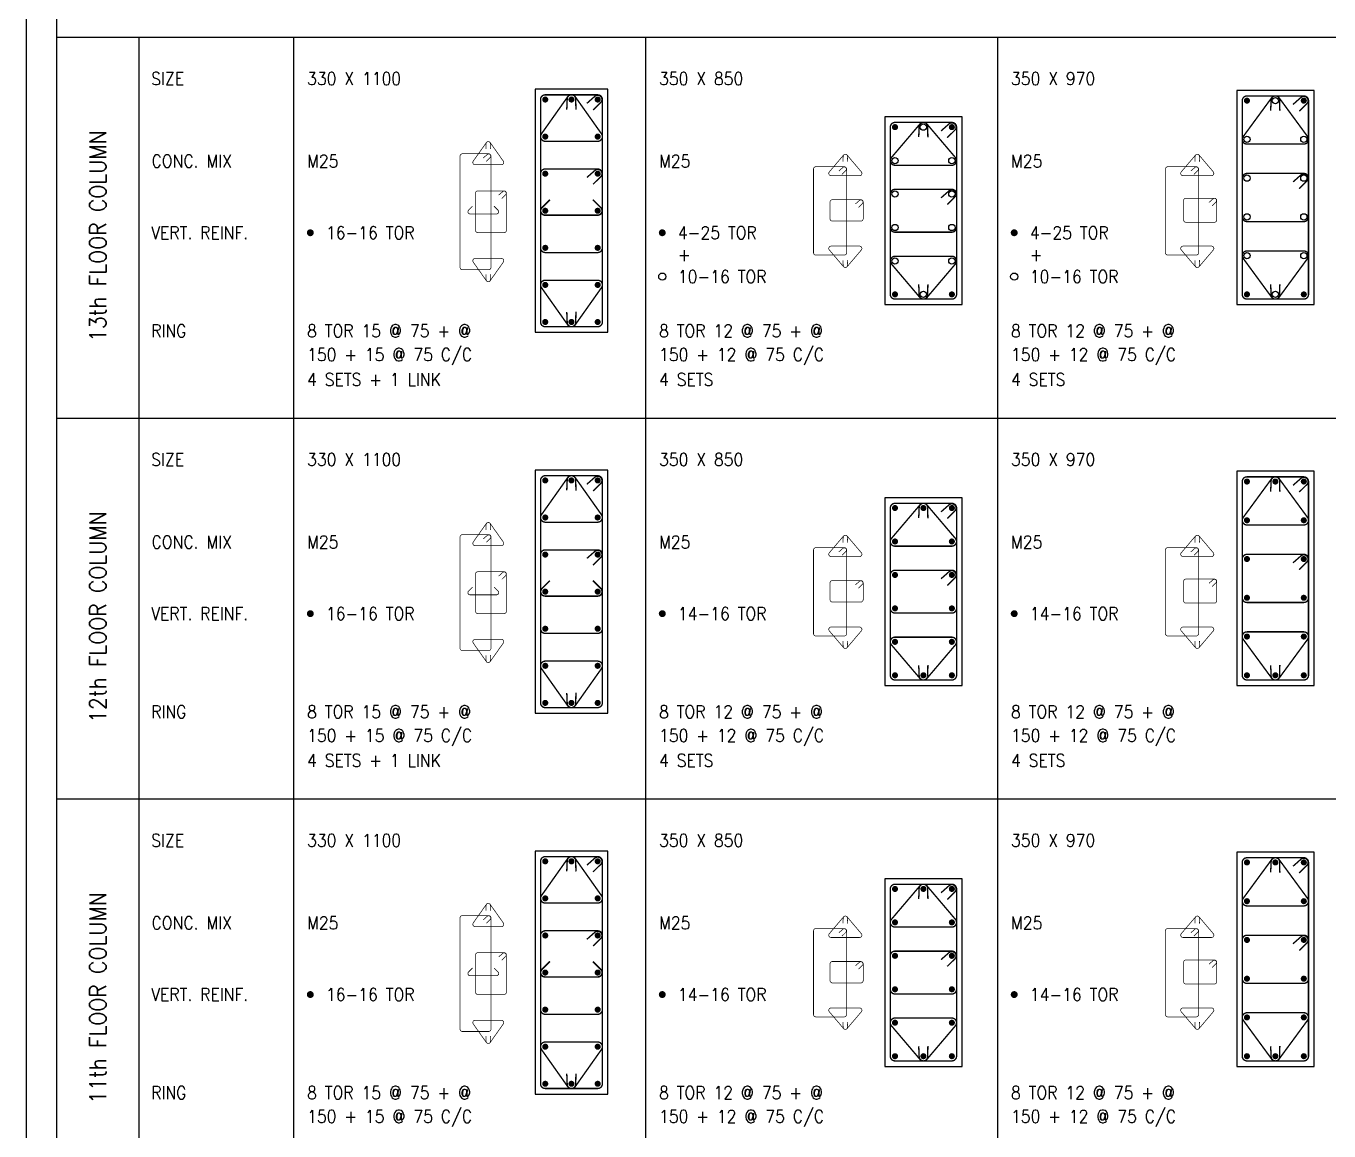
# Model space of a CAD drawing. Extents: x -200722 to 834823, y -494970 to 88783.
# Drawn here: x 329946 to 353545, y -74914 to -54898 of the extents above; entities that cross this region are included whole.
import ezdxf
from ezdxf.enums import TextEntityAlignment as Align

# ---------------------------------------------------------------- set-up
doc = ezdxf.new("R2010")
doc.units = 0
doc.header["$LTSCALE"] = 100
doc.header["$MEASUREMENT"] = 0
doc.layers.get('0').update_dxf_attribs({"linetype": 'CONTINUOUS'})
for name, color, linetype in [('5', 4, 'CONTINUOUS'), ('COL. SHED. STEEL.', 6, 'CONTINUOUS'), ('column', 240, 'CONTINUOUS'), ('STEEL', 6, 'CONTINUOUS'), ('TEXT', 2, 'CONTINUOUS')]:
    doc.layers.add(name, color=color, linetype=linetype)
doc.layers.add('9_PRINT BOUNDARY_NON PRINT', color=32, linetype='CONTINUOUS', plot=False)
doc.layers.add('9_TITLE TEXT', color=7, linetype='CONTINUOUS', lineweight=20)
doc.layers.add('g-dim', color=6, linetype='CONTINUOUS', lineweight=9)
doc.styles.add('ROMANS', font='romans.shx')

msp = doc.modelspace()

# ---------------------------------------------------------------- linework, layer by layer
at = {"color": 18, "true_color": 0x000000}
msp.add_lwpolyline([(330496.4, -104400.4), (421906.4, -104400.4), (421906.4, -40160.4), (330496.4, -40160.4)], close=True, dxfattribs=at)
at = {"layer": '5', "color": 7, "lineweight": -2}
for p, q in [((330496.4, -55100.4), (412446.4, -55100.4)), ((331996.4, -104400.4), (331996.4, -55100.4)), ((334796.4, -104400.4), (334796.4, -55100.4)), ((341171.2, -104400.4), (341171.2, -55100.4)), ((347546, -104400.4), (347546, -55100.4)), ((330496.4, -62000.4), (412446.4, -62000.4)), ((330496.4, -68900.4), (412446.4, -68900.4))]:
    msp.add_line(p, q, dxfattribs=at)
at = {"layer": '9_PRINT BOUNDARY_NON PRINT', "color": 18, "true_color": 0x000000}
msp.add_lwpolyline([(329946.4, -104950.4), (422456.4, -104950.4), (422456.4, -39610.4), (329946.4, -39610.4)], close=True, dxfattribs=at)
at = {"layer": '9_TITLE TEXT', "color": 18, "true_color": 0x000000}
msp.add_lwpolyline([(421906.4, -40160.4), (330496.4, -40160.4), (330496.4, -104400.4), (421906.4, -104400.4)], dxfattribs=at)
at = {"layer": 'COL. SHED. STEEL.', "color": 140, "linetype": 'Continuous'}
for points, const_width in [([(339755.8, -56180.4), (339280.8, -56852, 0.6084148), (339350.2, -56986.1), (340300.2, -56986.1, 0.6084148), (340369.6, -56852), (339894.6, -56180.4, 0.5176004)], 25), ([(352505.5, -56200.4), (351992.5, -56899.7, 0.6217139), (352060, -57036.5), (353089.8, -57036.5, 0.6217139), (353157.3, -56899.7), (352644.3, -56200.4, 0.5176004)], 25), ([(346130.7, -56680.4), (345617.7, -57283.7, 0.6217139), (345685.2, -57420.5), (346715, -57420.5, 0.6217139), (346782.4, -57283.7), (346269.5, -56680.4, 0.5176004)], 25), ([(338283.5, -57009.3), (338046, -57345.1, 0.6084148), (338080.7, -57412.2), (338555.7, -57412.2, 0.6084148), (338590.4, -57345.1), (338352.9, -57009.3, 0.5176004)], 12.5), ([(344751.8, -57238), (344494.4, -57541, 0.6217139), (344528.1, -57609.3), (345043, -57609.3, 0.6217139), (345076.8, -57541), (344819.3, -57238, 0.4933715)], 12.5), ([(351126.7, -57238), (350869.2, -57541, 0.6217139), (350902.9, -57609.3), (351417.8, -57609.3, 0.6217139), (351451.6, -57541), (351194.1, -57238, 0.4933715)], 12.5), ([(344751.8, -59256.3), (344494.4, -58953.4, -0.6217139), (344528.1, -58885), (345043, -58885, -0.6217139), (345076.8, -58953.4), (344819.3, -59256.3, -0.4933715)], 12.5), ([(351126.7, -59256.3), (350869.2, -58953.4, -0.6217139), (350902.9, -58885), (351417.8, -58885, -0.6217139), (351451.6, -58953.4), (351194.1, -59256.3, -0.4933715)], 12.5), ([(352507.4, -59811.1), (351992.5, -59109.2, -0.6217139), (352060, -58972.5), (353089.8, -58972.5, -0.6217139), (353157.3, -59109.2), (352642.3, -59811.1, -0.4933715)], 25), ([(338283.5, -59511.2), (338046, -59175.4, -0.6084148), (338080.7, -59108.3), (338555.7, -59108.3, -0.6084148), (338590.4, -59175.4), (338352.9, -59511.2, -0.5176004)], 12.5), ([(346132.6, -59811.1), (345617.7, -59205.2, -0.6217139), (345685.2, -59068.5), (346715, -59068.5, -0.6217139), (346782.4, -59205.2), (346267.5, -59811.1, -0.4933715)], 25), ([(339755.8, -60308.5), (339280.8, -59636.9, -0.6084148), (339350.2, -59502.8), (340300.2, -59502.8, -0.6084148), (340369.6, -59636.9), (339894.6, -60308.5, -0.5176004)], 25), ([(339755.8, -63080.4), (339280.8, -63752, 0.6084148), (339350.2, -63886.1), (340300.2, -63886.1, 0.6084148), (340369.6, -63752), (339894.6, -63080.4, 0.5176004)], 25), ([(352505.5, -63100.4), (351992.5, -63799.7, 0.6217139), (352060, -63936.5), (353089.8, -63936.5, 0.6217139), (353157.3, -63799.7), (352644.3, -63100.4, 0.5176004)], 25), ([(346130.7, -63580.4), (345617.7, -64183.7, 0.6217139), (345685.2, -64320.5), (346715, -64320.5, 0.6217139), (346782.4, -64183.7), (346269.5, -63580.4, 0.5176004)], 25), ([(338283.5, -63909.3), (338046, -64245.1, 0.6084148), (338080.7, -64312.2), (338555.7, -64312.2, 0.6084148), (338590.4, -64245.1), (338352.9, -63909.3, 0.5176004)], 12.5), ([(344751.8, -64138), (344494.4, -64441, 0.6217139), (344528.1, -64509.3), (345043, -64509.3, 0.6217139), (345076.8, -64441), (344819.3, -64138, 0.4933715)], 12.5), ([(351126.7, -64138), (350869.2, -64441, 0.6217139), (350902.9, -64509.3), (351417.8, -64509.3, 0.6217139), (351451.6, -64441), (351194.1, -64138, 0.4933715)], 12.5), ([(344751.8, -66156.3), (344494.4, -65853.4, -0.6217139), (344528.1, -65785), (345043, -65785, -0.6217139), (345076.8, -65853.4), (344819.3, -66156.3, -0.4933715)], 12.5), ([(351126.7, -66156.3), (350869.2, -65853.4, -0.6217139), (350902.9, -65785), (351417.8, -65785, -0.6217139), (351451.6, -65853.4), (351194.1, -66156.3, -0.4933715)], 12.5), ([(338283.5, -66411.2), (338046, -66075.4, -0.6084148), (338080.7, -66008.3), (338555.7, -66008.3, -0.6084148), (338590.4, -66075.4), (338352.9, -66411.2, -0.5176004)], 12.5), ([(346132.6, -66711.1), (345617.7, -66105.2, -0.6217139), (345685.2, -65968.5), (346715, -65968.5, -0.6217139), (346782.4, -66105.2), (346267.5, -66711.1, -0.4933715)], 25), ([(352507.4, -66711.1), (351992.5, -66009.2, -0.6217139), (352060, -65872.5), (353089.8, -65872.5, -0.6217139), (353157.3, -66009.2), (352642.3, -66711.1, -0.4933715)], 25), ([(339755.8, -67208.5), (339280.8, -66536.9, -0.6084148), (339350.2, -66402.8), (340300.2, -66402.8, -0.6084148), (340369.6, -66536.9), (339894.6, -67208.5, -0.5176004)], 25), ([(339755.8, -69980.4), (339280.8, -70652, 0.6084148), (339350.2, -70786.1), (340300.2, -70786.1, 0.6084148), (340369.6, -70652), (339894.6, -69980.4, 0.5176004)], 25), ([(352505.5, -70000.4), (351992.5, -70699.7, 0.6217139), (352060, -70836.5), (353089.8, -70836.5, 0.6217139), (353157.3, -70699.7), (352644.3, -70000.4, 0.5176004)], 25), ([(346130.7, -70480.4), (345617.7, -71083.7, 0.6217139), (345685.2, -71220.5), (346715, -71220.5, 0.6217139), (346782.4, -71083.7), (346269.5, -70480.4, 0.5176004)], 25), ([(338283.5, -70809.3), (338046, -71145.1, 0.6084148), (338080.7, -71212.2), (338555.7, -71212.2, 0.6084148), (338590.4, -71145.1), (338352.9, -70809.3, 0.5176004)], 12.5), ([(344751.8, -71038), (344494.4, -71341, 0.6217139), (344528.1, -71409.3), (345043, -71409.3, 0.6217139), (345076.8, -71341), (344819.3, -71038, 0.4933715)], 12.5), ([(351126.7, -71038), (350869.2, -71341, 0.6217139), (350902.9, -71409.3), (351417.8, -71409.3, 0.6217139), (351451.6, -71341), (351194.1, -71038, 0.4933715)], 12.5), ([(344751.8, -73056.3), (344494.4, -72753.4, -0.6217139), (344528.1, -72685), (345043, -72685, -0.6217139), (345076.8, -72753.4), (344819.3, -73056.3, -0.4933715)], 12.5), ([(351126.7, -73056.3), (350869.2, -72753.4, -0.6217139), (350902.9, -72685), (351417.8, -72685, -0.6217139), (351451.6, -72753.4), (351194.1, -73056.3, -0.4933715)], 12.5), ([(338283.5, -73311.2), (338046, -72975.4, -0.6084148), (338080.7, -72908.3), (338555.7, -72908.3, -0.6084148), (338590.4, -72975.4), (338352.9, -73311.2, -0.5176004)], 12.5), ([(346132.6, -73611.1), (345617.7, -73005.2, -0.6217139), (345685.2, -72868.5), (346715, -72868.5, -0.6217139), (346782.4, -73005.2), (346267.5, -73611.1, -0.4933715)], 25), ([(352507.4, -73611.1), (351992.5, -72909.2, -0.6217139), (352060, -72772.5), (353089.8, -72772.5, -0.6217139), (353157.3, -72909.2), (352642.3, -73611.1, -0.4933715)], 25), ([(339755.8, -74108.5), (339280.8, -73436.9, -0.6084148), (339350.2, -73302.8), (340300.2, -73302.8, -0.6084148), (340369.6, -73436.9), (339894.6, -74108.5, -0.5176004)], 25)]:
    msp.add_lwpolyline(points, format="xyb", close=True, dxfattribs=dict(at, const_width=const_width))
for points, const_width in [([(339905.8, -56413.8), (339902.2, -56213.9, 0.9275277), (339748, -56218.1), (339739.9, -56410.9)], 25), ([(352655.5, -56433.8), (352651.9, -56233.9, 0.9275277), (352497.6, -56238.1), (352489.5, -56430.9)], 25), ([(346280.6, -56913.8), (346277, -56713.9, 0.9275277), (346122.8, -56718.1), (346114.7, -56910.9)], 25), ([(338358.5, -57126), (338356.7, -57026.1, 0.9275277), (338279.6, -57028.2), (338275.5, -57124.6)], 12.5), ([(344825.8, -57356), (344824, -57256, 0.9275277), (344746.9, -57258.2), (344742.9, -57354.6)], 12.5), ([(351200.7, -57356), (351198.9, -57256, 0.9275277), (351121.7, -57258.2), (351117.7, -57354.6)], 12.5), ([(344825.8, -59138.3), (344824, -59238.3, -0.9275277), (344746.9, -59236.2), (344742.9, -59139.8)], 12.5), ([(351200.7, -59138.3), (351198.9, -59238.3, -0.9275277), (351121.7, -59236.2), (351117.7, -59139.8)], 12.5), ([(338358.5, -59394.5), (338356.7, -59494.4, -0.9275277), (338279.6, -59492.3), (338275.5, -59395.9)], 12.5), ([(346280.6, -59575.1), (346277, -59775, -0.9275277), (346122.8, -59770.8), (346114.7, -59578)], 25), ([(352655.5, -59575.1), (352651.9, -59775, -0.9275277), (352497.6, -59770.8), (352489.5, -59578)], 25), ([(339905.8, -60075.1), (339902.2, -60275, -0.9275277), (339748, -60270.8), (339739.9, -60078)], 25), ([(339905.8, -63313.8), (339902.2, -63113.9, 0.9275277), (339748, -63118.1), (339739.9, -63310.9)], 25), ([(352655.5, -63333.8), (352651.9, -63133.9, 0.9275277), (352497.6, -63138.1), (352489.5, -63330.9)], 25), ([(346280.6, -63813.8), (346277, -63613.9, 0.9275277), (346122.8, -63618.1), (346114.7, -63810.9)], 25), ([(338358.5, -64026), (338356.7, -63926.1, 0.9275277), (338279.6, -63928.2), (338275.5, -64024.6)], 12.5), ([(344825.8, -64256), (344824, -64156, 0.9275277), (344746.9, -64158.2), (344742.9, -64254.6)], 12.5), ([(351200.7, -64256), (351198.9, -64156, 0.9275277), (351121.7, -64158.2), (351117.7, -64254.6)], 12.5), ([(344825.8, -66038.3), (344824, -66138.3, -0.9275277), (344746.9, -66136.2), (344742.9, -66039.8)], 12.5), ([(351200.7, -66038.3), (351198.9, -66138.3, -0.9275277), (351121.7, -66136.2), (351117.7, -66039.8)], 12.5), ([(338358.5, -66294.5), (338356.7, -66394.4, -0.9275277), (338279.6, -66392.3), (338275.5, -66295.9)], 12.5), ([(346280.6, -66475.1), (346277, -66675, -0.9275277), (346122.8, -66670.8), (346114.7, -66478)], 25), ([(352655.5, -66475.1), (352651.9, -66675, -0.9275277), (352497.6, -66670.8), (352489.5, -66478)], 25), ([(339905.8, -66975.1), (339902.2, -67175, -0.9275277), (339748, -67170.8), (339739.9, -66978)], 25), ([(339905.8, -70213.8), (339902.2, -70013.9, 0.9275277), (339748, -70018.1), (339739.9, -70210.9)], 25), ([(352655.5, -70233.8), (352651.9, -70033.9, 0.9275277), (352497.6, -70038.1), (352489.5, -70230.9)], 25), ([(346280.6, -70713.8), (346277, -70513.9, 0.9275277), (346122.8, -70518.1), (346114.7, -70710.9)], 25), ([(338358.5, -70926), (338356.7, -70826.1, 0.9275277), (338279.6, -70828.2), (338275.5, -70924.6)], 12.5), ([(344825.8, -71156), (344824, -71056, 0.9275277), (344746.9, -71058.2), (344742.9, -71154.6)], 12.5), ([(351200.7, -71156), (351198.9, -71056, 0.9275277), (351121.7, -71058.2), (351117.7, -71154.6)], 12.5), ([(344825.8, -72938.3), (344824, -73038.3, -0.9275277), (344746.9, -73036.2), (344742.9, -72939.8)], 12.5), ([(351200.7, -72938.3), (351198.9, -73038.3, -0.9275277), (351121.7, -73036.2), (351117.7, -72939.8)], 12.5), ([(338358.5, -73194.5), (338356.7, -73294.4, -0.9275277), (338279.6, -73292.3), (338275.5, -73195.9)], 12.5), ([(346280.6, -73375.1), (346277, -73575, -0.9275277), (346122.8, -73570.8), (346114.7, -73378)], 25), ([(352655.5, -73375.1), (352651.9, -73575, -0.9275277), (352497.6, -73570.8), (352489.5, -73378)], 25), ([(339905.8, -73875.1), (339902.2, -74075, -0.9275277), (339748, -74070.8), (339739.9, -73878)], 25)]:
    msp.add_lwpolyline(points, format="xyb", dxfattribs=dict(at, const_width=const_width))
at = {"layer": 'column', "color": 4, "linetype": 'Continuous'}
for points in [[(339165.2, -60444.5), (340485.2, -60444.5), (340485.2, -56044.5), (339165.2, -56044.5)], [(351874.9, -59944.5), (353274.9, -59944.5), (353274.9, -56064.5), (351874.9, -56064.5)], [(345500.1, -59944.5), (346900.1, -59944.5), (346900.1, -56544.5), (345500.1, -56544.5)], [(339165.2, -67344.5), (340485.2, -67344.5), (340485.2, -62944.5), (339165.2, -62944.5)], [(351874.9, -66844.5), (353274.9, -66844.5), (353274.9, -62964.5), (351874.9, -62964.5)], [(345500.1, -66844.5), (346900.1, -66844.5), (346900.1, -63444.5), (345500.1, -63444.5)], [(339165.2, -74244.5), (340485.2, -74244.5), (340485.2, -69844.5), (339165.2, -69844.5)], [(351874.9, -73744.5), (353274.9, -73744.5), (353274.9, -69864.5), (351874.9, -69864.5)], [(345500.1, -73744.5), (346900.1, -73744.5), (346900.1, -70344.5), (345500.1, -70344.5)]]:
    msp.add_lwpolyline(points, close=True, dxfattribs=at)
at = {"layer": 'g-dim', "color": 62, "lineweight": -2}
for points, const_width in [([(339350.2, -59001.1), (340300.2, -59001.1, 0.4142136), (340385.2, -58916.1), (340385.2, -57572.8, 0.4142136), (340300.2, -57487.8), (339350.2, -57487.8, 0.4142136), (339265.2, -57572.8), (339265.2, -58916.1, 0.4142136)], 25), ([(338129.7, -58640.7), (338604.7, -58640.7, 0.4142136), (338647.2, -58598.2), (338647.2, -57926.5, 0.4142136), (338604.7, -57884), (338129.7, -57884, 0.4142136), (338087.2, -57926.5), (338087.2, -58598.2, 0.4142136)], 12.5), ([(339350.2, -65901.1), (340300.2, -65901.1, 0.4142136), (340385.2, -65816.1), (340385.2, -64472.8, 0.4142136), (340300.2, -64387.8), (339350.2, -64387.8, 0.4142136), (339265.2, -64472.8), (339265.2, -65816.1, 0.4142136)], 25), ([(338129.7, -65540.7), (338604.7, -65540.7, 0.4142136), (338647.2, -65498.2), (338647.2, -64826.5, 0.4142136), (338604.7, -64784), (338129.7, -64784, 0.4142136), (338087.2, -64826.5), (338087.2, -65498.2, 0.4142136)], 12.5), ([(339350.2, -72801.1), (340300.2, -72801.1, 0.4142136), (340385.2, -72716.1), (340385.2, -71372.8, 0.4142136), (340300.2, -71287.8), (339350.2, -71287.8, 0.4142136), (339265.2, -71372.8), (339265.2, -72716.1, 0.4142136)], 25), ([(338129.7, -72440.7), (338604.7, -72440.7, 0.4142136), (338647.2, -72398.2), (338647.2, -71726.5, 0.4142136), (338604.7, -71684), (338129.7, -71684, 0.4142136), (338087.2, -71726.5), (338087.2, -72398.2, 0.4142136)], 12.5)]:
    msp.add_lwpolyline(points, format="xyb", close=True, dxfattribs=dict(at, const_width=const_width))
for points, const_width in [([(340217.1, -57763.7), (340359.1, -57623, 0.9275277), (340249.5, -57514.3), (340104.5, -57641.7)], 25), ([(338563.1, -58021.9), (338634.1, -57951.6, 0.9275277), (338579.3, -57897.3), (338506.8, -57961)], 12.5), ([(340217.1, -64663.7), (340359.1, -64523, 0.9275277), (340249.5, -64414.3), (340104.5, -64541.7)], 25), ([(338563.1, -64921.9), (338634.1, -64851.6, 0.9275277), (338579.3, -64797.3), (338506.8, -64861)], 12.5), ([(340217.1, -71563.7), (340359.1, -71423, 0.9275277), (340249.5, -71314.3), (340104.5, -71441.7)], 25), ([(338563.1, -71821.9), (338634.1, -71751.6, 0.9275277), (338579.3, -71697.3), (338506.8, -71761)], 12.5)]:
    msp.add_lwpolyline(points, format="xyb", dxfattribs=dict(at, const_width=const_width))
at = {"layer": 'STEEL', "color": 18, "true_color": 0x000000}
for points, const_width in [([(339350.2, -60344.5), (340300.2, -60344.5, 0.4142136), (340385.2, -60259.5), (340385.2, -56229.5, 0.4142136), (340300.2, -56144.5), (339350.2, -56144.5, 0.4142136), (339265.2, -56229.5), (339265.2, -60259.5, 0.4142136)], 25), ([(352059.9, -59844.5), (353089.9, -59844.5, 0.4142136), (353174.9, -59759.5), (353174.9, -56249.5, 0.4142136), (353089.9, -56164.5), (352059.9, -56164.5, 0.4142136), (351974.9, -56249.5), (351974.9, -59759.5, 0.4142136)], 25), ([(345685.1, -59844.5), (346715.1, -59844.5, 0.4142136), (346800.1, -59759.5), (346800.1, -56729.5, 0.4142136), (346715.1, -56644.5), (345685.1, -56644.5, 0.4142136), (345600.1, -56729.5), (345600.1, -59759.5, 0.4142136)], 25), ([(337849.7, -59312.3), (338324.7, -59312.3, 0.4142136), (338367.2, -59269.8), (338367.2, -57254.8, 0.4142136), (338324.7, -57212.3), (337849.7, -57212.3, 0.4142136), (337807.2, -57254.8), (337807.2, -59269.8, 0.4142136)], 12.5), ([(344251.4, -59047.2), (344766.4, -59047.2, 0.4142136), (344808.9, -59004.7), (344808.9, -57489.7, 0.4142136), (344766.4, -57447.2), (344251.4, -57447.2, 0.4142136), (344208.9, -57489.7), (344208.9, -59004.7, 0.4142136)], 12.5), ([(350626.2, -59047.2), (351141.2, -59047.2, 0.4142136), (351183.7, -59004.7), (351183.7, -57489.7, 0.4142136), (351141.2, -57447.2), (350626.2, -57447.2, 0.4142136), (350583.7, -57489.7), (350583.7, -59004.7, 0.4142136)], 12.5), ([(335063.8, -58642.9, 1), (335126.3, -58642.9, 1)], 62.5), ([(341438.6, -58642.9, 1), (341501.1, -58642.9, 1)], 62.5), ([(347813.4, -58642.9, 1), (347875.9, -58642.9, 1)], 62.5), ([(339350.2, -67244.5), (340300.2, -67244.5, 0.4142136), (340385.2, -67159.5), (340385.2, -63129.5, 0.4142136), (340300.2, -63044.5), (339350.2, -63044.5, 0.4142136), (339265.2, -63129.5), (339265.2, -67159.5, 0.4142136)], 25), ([(352059.9, -66744.5), (353089.9, -66744.5, 0.4142136), (353174.9, -66659.5), (353174.9, -63149.5, 0.4142136), (353089.9, -63064.5), (352059.9, -63064.5, 0.4142136), (351974.9, -63149.5), (351974.9, -66659.5, 0.4142136)], 25), ([(345685.1, -66744.5), (346715.1, -66744.5, 0.4142136), (346800.1, -66659.5), (346800.1, -63629.5, 0.4142136), (346715.1, -63544.5), (345685.1, -63544.5, 0.4142136), (345600.1, -63629.5), (345600.1, -66659.5, 0.4142136)], 25), ([(337849.7, -66212.3), (338324.7, -66212.3, 0.4142136), (338367.2, -66169.8), (338367.2, -64154.8, 0.4142136), (338324.7, -64112.3), (337849.7, -64112.3, 0.4142136), (337807.2, -64154.8), (337807.2, -66169.8, 0.4142136)], 12.5), ([(344251.4, -65947.2), (344766.4, -65947.2, 0.4142136), (344808.9, -65904.7), (344808.9, -64389.7, 0.4142136), (344766.4, -64347.2), (344251.4, -64347.2, 0.4142136), (344208.9, -64389.7), (344208.9, -65904.7, 0.4142136)], 12.5), ([(350626.2, -65947.2), (351141.2, -65947.2, 0.4142136), (351183.7, -65904.7), (351183.7, -64389.7, 0.4142136), (351141.2, -64347.2), (350626.2, -64347.2, 0.4142136), (350583.7, -64389.7), (350583.7, -65904.7, 0.4142136)], 12.5), ([(335063.8, -65542.9, 1), (335126.3, -65542.9, 1)], 62.5), ([(341438.6, -65542.9, 1), (341501.1, -65542.9, 1)], 62.5), ([(347813.4, -65542.9, 1), (347875.9, -65542.9, 1)], 62.5), ([(339350.2, -74144.5), (340300.2, -74144.5, 0.4142136), (340385.2, -74059.5), (340385.2, -70029.5, 0.4142136), (340300.2, -69944.5), (339350.2, -69944.5, 0.4142136), (339265.2, -70029.5), (339265.2, -74059.5, 0.4142136)], 25), ([(352059.9, -73644.5), (353089.9, -73644.5, 0.4142136), (353174.9, -73559.5), (353174.9, -70049.5, 0.4142136), (353089.9, -69964.5), (352059.9, -69964.5, 0.4142136), (351974.9, -70049.5), (351974.9, -73559.5, 0.4142136)], 25), ([(345685.1, -73644.5), (346715.1, -73644.5, 0.4142136), (346800.1, -73559.5), (346800.1, -70529.5, 0.4142136), (346715.1, -70444.5), (345685.1, -70444.5, 0.4142136), (345600.1, -70529.5), (345600.1, -73559.5, 0.4142136)], 25), ([(337849.7, -73112.3), (338324.7, -73112.3, 0.4142136), (338367.2, -73069.8), (338367.2, -71054.8, 0.4142136), (338324.7, -71012.3), (337849.7, -71012.3, 0.4142136), (337807.2, -71054.8), (337807.2, -73069.8, 0.4142136)], 12.5), ([(344251.4, -72847.2), (344766.4, -72847.2, 0.4142136), (344808.9, -72804.7), (344808.9, -71289.7, 0.4142136), (344766.4, -71247.2), (344251.4, -71247.2, 0.4142136), (344208.9, -71289.7), (344208.9, -72804.7, 0.4142136)], 12.5), ([(350626.2, -72847.2), (351141.2, -72847.2, 0.4142136), (351183.7, -72804.7), (351183.7, -71289.7, 0.4142136), (351141.2, -71247.2), (350626.2, -71247.2, 0.4142136), (350583.7, -71289.7), (350583.7, -72804.7, 0.4142136)], 12.5), ([(335063.8, -72442.9, 1), (335126.3, -72442.9, 1)], 62.5), ([(341438.6, -72442.9, 1), (341501.1, -72442.9, 1)], 62.5), ([(347813.4, -72442.9, 1), (347875.9, -72442.9, 1)], 62.5)]:
    msp.add_lwpolyline(points, format="xyb", close=True, dxfattribs=dict(at, const_width=const_width))
for points, const_width in [([(340217.1, -56420.3), (340359.1, -56279.6, 0.9275277), (340249.5, -56171), (340104.5, -56298.4)], 25), ([(353006.7, -56440.3), (353148.8, -56299.6, 0.9275277), (353039.2, -56191), (352894.2, -56318.4)], 25), ([(346631.9, -56920.3), (346774, -56779.6, 0.9275277), (346664.4, -56671), (346519.3, -56798.4)], 25), ([(338283.1, -57350.3), (338354.1, -57279.9, 0.9275277), (338299.3, -57225.6), (338226.8, -57289.3)], 12.5), ([(344724.8, -57585.1), (344795.8, -57514.8, 0.9275277), (344741, -57460.4), (344668.5, -57524.1)], 12.5), ([(351099.6, -57585.1), (351170.7, -57514.8, 0.9275277), (351115.9, -57460.4), (351043.4, -57524.1)], 12.5), ([(340217.1, -63320.3), (340359.1, -63179.6, 0.9275277), (340249.5, -63071), (340104.5, -63198.4)], 25), ([(353006.7, -63340.3), (353148.8, -63199.6, 0.9275277), (353039.2, -63091), (352894.2, -63218.4)], 25), ([(346631.9, -63820.3), (346774, -63679.6, 0.9275277), (346664.4, -63571), (346519.3, -63698.4)], 25), ([(338283.1, -64250.3), (338354.1, -64179.9, 0.9275277), (338299.3, -64125.6), (338226.8, -64189.3)], 12.5), ([(344724.8, -64485.1), (344795.8, -64414.8, 0.9275277), (344741, -64360.4), (344668.5, -64424.1)], 12.5), ([(351099.6, -64485.1), (351170.7, -64414.8, 0.9275277), (351115.9, -64360.4), (351043.4, -64424.1)], 12.5), ([(340217.1, -70220.3), (340359.1, -70079.6, 0.9275277), (340249.5, -69971), (340104.5, -70098.4)], 25), ([(353006.7, -70240.3), (353148.8, -70099.6, 0.9275277), (353039.2, -69991), (352894.2, -70118.4)], 25), ([(346631.9, -70720.3), (346774, -70579.6, 0.9275277), (346664.4, -70471), (346519.3, -70598.4)], 25), ([(338283.1, -71150.3), (338354.1, -71079.9, 0.9275277), (338299.3, -71025.6), (338226.8, -71089.3)], 12.5), ([(344724.8, -71385.1), (344795.8, -71314.8, 0.9275277), (344741, -71260.4), (344668.5, -71324.1)], 12.5), ([(351099.6, -71385.1), (351170.7, -71314.8, 0.9275277), (351115.9, -71260.4), (351043.4, -71324.1)], 12.5)]:
    msp.add_lwpolyline(points, format="xyb", dxfattribs=dict(at, const_width=const_width))
at = {"layer": 'STEEL', "color": 18, "linetype": 'Continuous', "true_color": 0x000000, "const_width": 55}
for points in [[(339350.2, -56202, -1), (339350.2, -56257, -1)], [(339825.2, -56202, 1), (339825.2, -56257, 1)], [(340300.2, -56202, 1), (340300.2, -56257, 1)], [(352059.9, -56222, -1), (352059.9, -56277, -1)], [(353089.9, -56222, 1), (353089.9, -56277, 1)], [(339350.2, -56873.6, -1), (339350.2, -56928.6, -1)], [(340300.2, -56873.6, 1), (340300.2, -56928.6, 1)], [(345685.1, -56702, -1), (345685.1, -56757, -1)], [(346715.1, -56702, 1), (346715.1, -56757, 1)], [(339350.2, -57545.3, -1), (339350.2, -57600.3, -1)], [(340300.2, -57545.3, 1), (340300.2, -57600.3, 1)], [(339350.2, -58217, -1), (339350.2, -58272, -1)], [(340300.2, -58217, 1), (340300.2, -58272, 1)], [(339350.2, -58888.6, -1), (339350.2, -58943.6, -1)], [(340300.2, -58888.6, 1), (340300.2, -58943.6, 1)], [(339350.2, -59560.3, -1), (339350.2, -59615.3, -1)], [(340300.2, -59560.3, 1), (340300.2, -59615.3, 1)], [(345685.1, -59787, 1), (345685.1, -59732, 1)], [(346715.1, -59787, -1), (346715.1, -59732, -1)], [(352059.9, -59787, 1), (352059.9, -59732, 1)], [(353089.9, -59787, -1), (353089.9, -59732, -1)], [(339350.2, -60287, 1), (339350.2, -60232, 1)], [(339825.2, -60287, -1), (339825.2, -60232, -1)], [(340300.2, -60287, -1), (340300.2, -60232, -1)], [(339350.2, -63102, -1), (339350.2, -63157, -1)], [(339825.2, -63102, 1), (339825.2, -63157, 1)], [(340300.2, -63102, 1), (340300.2, -63157, 1)], [(352059.9, -63122, -1), (352059.9, -63177, -1)], [(352574.9, -63122, 1), (352574.9, -63177, 1)], [(353089.9, -63122, 1), (353089.9, -63177, 1)], [(345685.1, -63602, -1), (345685.1, -63657, -1)], [(346200.1, -63602, 1), (346200.1, -63657, 1)], [(346715.1, -63602, 1), (346715.1, -63657, 1)], [(339350.2, -63773.6, -1), (339350.2, -63828.6, -1)], [(340300.2, -63773.6, 1), (340300.2, -63828.6, 1)], [(352059.9, -63824, -1), (352059.9, -63879, -1)], [(353089.9, -63824, 1), (353089.9, -63879, 1)], [(345685.1, -64208, -1), (345685.1, -64263, -1)], [(346715.1, -64208, 1), (346715.1, -64263, 1)], [(339350.2, -64445.3, -1), (339350.2, -64500.3, -1)], [(340300.2, -64445.3, 1), (340300.2, -64500.3, 1)], [(352059.9, -64526, -1), (352059.9, -64581, -1)], [(353089.9, -64526, 1), (353089.9, -64581, 1)], [(345685.1, -64814, -1), (345685.1, -64869, -1)], [(346715.1, -64814, 1), (346715.1, -64869, 1)], [(339350.2, -65117, -1), (339350.2, -65172, -1)], [(340300.2, -65117, 1), (340300.2, -65172, 1)], [(352059.9, -65228, -1), (352059.9, -65283, -1)], [(353089.9, -65228, 1), (353089.9, -65283, 1)], [(345685.1, -65420, -1), (345685.1, -65475, -1)], [(346715.1, -65420, 1), (346715.1, -65475, 1)], [(339350.2, -65788.6, -1), (339350.2, -65843.6, -1)], [(340300.2, -65788.6, 1), (340300.2, -65843.6, 1)], [(345685.1, -66026, -1), (345685.1, -66081, -1)], [(346715.1, -66026, 1), (346715.1, -66081, 1)], [(352059.9, -65930, -1), (352059.9, -65985, -1)], [(353089.9, -65930, 1), (353089.9, -65985, 1)], [(339350.2, -66460.3, -1), (339350.2, -66515.3, -1)], [(340300.2, -66460.3, 1), (340300.2, -66515.3, 1)], [(345685.1, -66687, 1), (345685.1, -66632, 1)], [(346200.1, -66687, -1), (346200.1, -66632, -1)], [(346715.1, -66687, -1), (346715.1, -66632, -1)], [(352059.9, -66687, 1), (352059.9, -66632, 1)], [(352574.9, -66687, -1), (352574.9, -66632, -1)], [(353089.9, -66687, -1), (353089.9, -66632, -1)], [(339350.2, -67187, 1), (339350.2, -67132, 1)], [(339825.2, -67187, -1), (339825.2, -67132, -1)], [(340300.2, -67187, -1), (340300.2, -67132, -1)], [(339350.2, -70002, -1), (339350.2, -70057, -1)], [(339825.2, -70002, 1), (339825.2, -70057, 1)], [(340300.2, -70002, 1), (340300.2, -70057, 1)], [(352059.9, -70022, -1), (352059.9, -70077, -1)], [(352574.9, -70022, 1), (352574.9, -70077, 1)], [(353089.9, -70022, 1), (353089.9, -70077, 1)], [(345685.1, -70502, -1), (345685.1, -70557, -1)], [(346200.1, -70502, 1), (346200.1, -70557, 1)], [(346715.1, -70502, 1), (346715.1, -70557, 1)], [(339350.2, -70673.6, -1), (339350.2, -70728.6, -1)], [(340300.2, -70673.6, 1), (340300.2, -70728.6, 1)], [(352059.9, -70724, -1), (352059.9, -70779, -1)], [(353089.9, -70724, 1), (353089.9, -70779, 1)], [(345685.1, -71108, -1), (345685.1, -71163, -1)], [(346715.1, -71108, 1), (346715.1, -71163, 1)], [(339350.2, -71345.3, -1), (339350.2, -71400.3, -1)], [(340300.2, -71345.3, 1), (340300.2, -71400.3, 1)], [(352059.9, -71426, -1), (352059.9, -71481, -1)], [(353089.9, -71426, 1), (353089.9, -71481, 1)], [(345685.1, -71714, -1), (345685.1, -71769, -1)], [(346715.1, -71714, 1), (346715.1, -71769, 1)], [(339350.2, -72017, -1), (339350.2, -72072, -1)], [(340300.2, -72017, 1), (340300.2, -72072, 1)], [(352059.9, -72128, -1), (352059.9, -72183, -1)], [(353089.9, -72128, 1), (353089.9, -72183, 1)], [(345685.1, -72320, -1), (345685.1, -72375, -1)], [(346715.1, -72320, 1), (346715.1, -72375, 1)], [(339350.2, -72688.6, -1), (339350.2, -72743.6, -1)], [(340300.2, -72688.6, 1), (340300.2, -72743.6, 1)], [(345685.1, -72926, -1), (345685.1, -72981, -1)], [(346715.1, -72926, 1), (346715.1, -72981, 1)], [(352059.9, -72830, -1), (352059.9, -72885, -1)], [(353089.9, -72830, 1), (353089.9, -72885, 1)], [(339350.2, -73360.3, -1), (339350.2, -73415.3, -1)], [(340300.2, -73360.3, 1), (340300.2, -73415.3, 1)], [(345685.1, -73587, 1), (345685.1, -73532, 1)], [(346200.1, -73587, -1), (346200.1, -73532, -1)], [(346715.1, -73587, -1), (346715.1, -73532, -1)], [(352059.9, -73587, 1), (352059.9, -73532, 1)], [(352574.9, -73587, -1), (352574.9, -73532, -1)], [(353089.9, -73587, -1), (353089.9, -73532, -1)], [(339350.2, -74087, 1), (339350.2, -74032, 1)], [(339825.2, -74087, -1), (339825.2, -74032, -1)], [(340300.2, -74087, -1), (340300.2, -74032, -1)]]:
    msp.add_lwpolyline(points, format="xyb", close=True, dxfattribs=at)
at = {"layer": 'STEEL', "color": 40}
for points, const_width in [([(352059.9, -57568.5), (353089.9, -57568.5, -0.4142136), (353174.9, -57653.5), (353174.9, -58355.5, -0.4142136), (353089.9, -58440.5), (352059.9, -58440.5, -0.4142136), (351974.9, -58355.5), (351974.9, -57653.5, -0.4142136)], 25), ([(344551.4, -58044.1), (345066.4, -58044.1, -0.4142136), (345108.9, -58086.6), (345108.9, -58389.6, -0.4142136), (345066.4, -58432.1), (344551.4, -58432.1, -0.4142136), (344508.9, -58389.6), (344508.9, -58086.6, -0.4142136)], 12.5), ([(345685.1, -57856.5), (346715.1, -57856.5, -0.4142136), (346800.1, -57941.5), (346800.1, -58547.5, -0.4142136), (346715.1, -58632.5), (345685.1, -58632.5, -0.4142136), (345600.1, -58547.5), (345600.1, -57941.5, -0.4142136)], 25), ([(350955, -58016.6), (351470, -58016.6, -0.4142136), (351512.5, -58059.1), (351512.5, -58410.1, -0.4142136), (351470, -58452.6), (350955, -58452.6, -0.4142136), (350912.5, -58410.1), (350912.5, -58059.1, -0.4142136)], 12.5), ([(352059.9, -64468.5), (353089.9, -64468.5, -0.4142136), (353174.9, -64553.5), (353174.9, -65255.5, -0.4142136), (353089.9, -65340.5), (352059.9, -65340.5, -0.4142136), (351974.9, -65255.5), (351974.9, -64553.5, -0.4142136)], 25), ([(345685.1, -64756.5), (346715.1, -64756.5, -0.4142136), (346800.1, -64841.5), (346800.1, -65447.5, -0.4142136), (346715.1, -65532.5), (345685.1, -65532.5, -0.4142136), (345600.1, -65447.5), (345600.1, -64841.5, -0.4142136)], 25), ([(344551.4, -64944.1), (345066.4, -64944.1, -0.4142136), (345108.9, -64986.6), (345108.9, -65289.6, -0.4142136), (345066.4, -65332.1), (344551.4, -65332.1, -0.4142136), (344508.9, -65289.6), (344508.9, -64986.6, -0.4142136)], 12.5), ([(350955, -64916.6), (351470, -64916.6, -0.4142136), (351512.5, -64959.1), (351512.5, -65310.1, -0.4142136), (351470, -65352.6), (350955, -65352.6, -0.4142136), (350912.5, -65310.1), (350912.5, -64959.1, -0.4142136)], 12.5), ([(352059.9, -71368.5), (353089.9, -71368.5, -0.4142136), (353174.9, -71453.5), (353174.9, -72155.5, -0.4142136), (353089.9, -72240.5), (352059.9, -72240.5, -0.4142136), (351974.9, -72155.5), (351974.9, -71453.5, -0.4142136)], 25), ([(345685.1, -71656.5), (346715.1, -71656.5, -0.4142136), (346800.1, -71741.5), (346800.1, -72347.5, -0.4142136), (346715.1, -72432.5), (345685.1, -72432.5, -0.4142136), (345600.1, -72347.5), (345600.1, -71741.5, -0.4142136)], 25), ([(344551.4, -71844.1), (345066.4, -71844.1, -0.4142136), (345108.9, -71886.6), (345108.9, -72189.6, -0.4142136), (345066.4, -72232.1), (344551.4, -72232.1, -0.4142136), (344508.9, -72189.6), (344508.9, -71886.6, -0.4142136)], 12.5), ([(350955, -71816.6), (351470, -71816.6, -0.4142136), (351512.5, -71859.1), (351512.5, -72210.1, -0.4142136), (351470, -72252.6), (350955, -72252.6, -0.4142136), (350912.5, -72210.1), (350912.5, -71859.1, -0.4142136)], 12.5)]:
    msp.add_lwpolyline(points, format="xyb", close=True, dxfattribs=dict(at, const_width=const_width))
for points, const_width in [([(353006.7, -57844.3), (353148.8, -57703.6, 0.9275277), (353039.2, -57595), (352894.2, -57722.4)], 25), ([(345024.8, -58182), (345095.8, -58111.7, 0.9275277), (345041, -58057.4), (344968.5, -58121.1)], 12.5), ([(346631.9, -58132.3), (346774, -57991.6, 0.9275277), (346664.4, -57883), (346519.3, -58010.4)], 25), ([(351428.4, -58154.5), (351499.5, -58084.2, 0.9275277), (351444.7, -58029.8), (351372.2, -58093.5)], 12.5), ([(353006.7, -64744.3), (353148.8, -64603.6, 0.9275277), (353039.2, -64495), (352894.2, -64622.4)], 25), ([(346631.9, -65032.3), (346774, -64891.6, 0.9275277), (346664.4, -64783), (346519.3, -64910.4)], 25), ([(345024.8, -65082), (345095.8, -65011.7, 0.9275277), (345041, -64957.4), (344968.5, -65021.1)], 12.5), ([(351428.4, -65054.5), (351499.5, -64984.2, 0.9275277), (351444.7, -64929.8), (351372.2, -64993.5)], 12.5), ([(353006.7, -71644.3), (353148.8, -71503.6, 0.9275277), (353039.2, -71395), (352894.2, -71522.4)], 25), ([(346631.9, -71932.3), (346774, -71791.6, 0.9275277), (346664.4, -71683), (346519.3, -71810.4)], 25), ([(345024.8, -71982), (345095.8, -71911.7, 0.9275277), (345041, -71857.4), (344968.5, -71921.1)], 12.5), ([(351428.4, -71954.5), (351499.5, -71884.2, 0.9275277), (351444.7, -71829.8), (351372.2, -71893.5)], 12.5)]:
    msp.add_lwpolyline(points, format="xyb", dxfattribs=dict(at, const_width=const_width))
for points in [[(339434.1, -58044.1, 28, 28, 0), (339290.4, -58187.8, 28, 28, 0.6696355), (339346.7, -58324.2, 28, 28, 0), (340300.2, -58324.3, 28, 28, 0.6696355), (340356.5, -58187.8, 28, 28, 0), (340212.8, -58044.1, 0, 0, 0)], [(338033.1, -58162.1, 14, 14, 0), (337961.2, -58234, 14, 14, 0.6696355), (337989.4, -58302.2, 14, 14, 0), (338466.1, -58302.2, 14, 14, 0.6696355), (338494.3, -58234, 14, 14, 0), (338422.4, -58162.2, 0, 0, 0)], [(338033.1, -65062.1, 14, 14, 0), (337961.2, -65134, 14, 14, 0.6696355), (337989.4, -65202.2, 14, 14, 0), (338466.1, -65202.2, 14, 14, 0.6696355), (338494.3, -65134, 14, 14, 0), (338422.4, -65062.2, 0, 0, 0)], [(339434.1, -64944.1, 28, 28, 0), (339290.4, -65087.8, 28, 28, 0.6696355), (339346.7, -65224.2, 28, 28, 0), (340300.2, -65224.3, 28, 28, 0.6696355), (340356.5, -65087.8, 28, 28, 0), (340212.8, -64944.1, 0, 0, 0)], [(338033.1, -71962.1, 14, 14, 0), (337961.2, -72034, 14, 14, 0.6696355), (337989.4, -72102.2, 14, 14, 0), (338466.1, -72102.2, 14, 14, 0.6696355), (338494.3, -72034, 14, 14, 0), (338422.4, -71962.2, 0, 0, 0)], [(339434.1, -71844.1, 28, 28, 0), (339290.4, -71987.8, 28, 28, 0.6696355), (339346.7, -72124.2, 28, 28, 0), (340300.2, -72124.3, 28, 28, 0.6696355), (340356.5, -71987.8, 28, 28, 0), (340212.8, -71844.1, 0, 0, 0)]]:
    msp.add_lwpolyline(points, format="xyseb", dxfattribs=at)
at = {"layer": 'STEEL', "color": 0}
for centre, radius in [((352574.9, -56249.5), 57), ((346200.1, -56729.5), 57), ((352059.9, -56951.5), 57), ((353089.9, -56951.5), 57), ((345685.1, -57335.5), 57), ((346715.1, -57335.5), 57), ((352059.9, -57653.5), 57), ((353089.9, -57653.5), 57), ((345685.1, -57941.5), 57), ((346715.1, -57941.5), 57), ((345685.1, -58547.5), 57), ((346715.1, -58547.5), 57), ((352059.9, -58355.5), 57), ((353089.9, -58355.5), 57), ((345685.1, -59153.5), 57), ((346715.1, -59153.5), 57), ((352059.9, -59057.5), 57), ((353089.9, -59057.5), 57), ((341469.9, -59437.9), 65.3), ((347844.7, -59437.9), 65.3), ((346200.1, -59759.3), 57), ((352574.9, -59759.3), 57)]:
    msp.add_circle(centre, radius, dxfattribs=at)

# ---------------------------------------------------------------- texts
at = {"layer": 'TEXT', "color": 18, "ltscale": 5, "true_color": 0x000000, "style": 'ROMANS', "width": 0.9}
for s, p in [('SIZE', (332213, -55850.4)), ('330 X 1100', (335036.6, -55850.4)), ('350 X 850', (341411.4, -55850.4)), ('350 X 970', (347786.3, -55850.4)), ('CONC. MIX', (332219.6, -57345.4)), ('M25', (335036.6, -57345.4)), ('M25', (341411.4, -57345.4)), ('M25', (347786.3, -57345.4)), ('VERT. REINF.', (332213, -58642.9)), ('16-16 TOR', (335378.2, -58642.9)), ('4-25 TOR', (341753.1, -58642.9)), ('4-25 TOR', (348127.9, -58642.9)), ('+', (341753.1, -59040.4)), ('+', (348127.9, -59040.4)), ('10-16 TOR', (341753.1, -59437.9)), ('10-16 TOR', (348127.9, -59437.9)), ('RING', (332213, -60420.4)), ('8 TOR 15 @ 75 + @ ', (335036.6, -60420.4)), ('8 TOR 12 @ 75 + @ ', (341411.4, -60420.4)), ('8 TOR 12 @ 75 + @ ', (347786.3, -60420.4)), ('150 + 15 @ 75 C/C', (335036.6, -60850)), ('150 + 12 @ 75 C/C', (341411.4, -60850)), ('150 + 12 @ 75 C/C', (347786.3, -60850)), ('4 SETS + 1 LINK', (335036.6, -61300.5)), ('4 SETS', (341411.4, -61300.5)), ('4 SETS', (347786.3, -61300.5)), ('SIZE', (332213, -62750.4)), ('330 X 1100', (335036.6, -62750.4)), ('350 X 850', (341411.4, -62750.4)), ('350 X 970', (347786.3, -62750.4)), ('CONC. MIX', (332219.6, -64245.4)), ('M25', (335036.6, -64245.4)), ('M25', (341411.4, -64245.4)), ('M25', (347786.3, -64245.4)), ('VERT. REINF.', (332213, -65542.9)), ('16-16 TOR', (335378.2, -65542.9)), ('14-16 TOR', (341753.1, -65542.9)), ('14-16 TOR', (348127.9, -65542.9)), ('RING', (332213, -67320.4)), ('8 TOR 15 @ 75 + @ ', (335036.6, -67320.4)), ('8 TOR 12 @ 75 + @ ', (341411.4, -67320.4)), ('8 TOR 12 @ 75 + @ ', (347786.3, -67320.4)), ('150 + 15 @ 75 C/C', (335036.6, -67750)), ('150 + 12 @ 75 C/C', (341411.4, -67750)), ('150 + 12 @ 75 C/C', (347786.3, -67750)), ('4 SETS + 1 LINK', (335036.6, -68200.5)), ('4 SETS', (341411.4, -68200.5)), ('4 SETS', (347786.3, -68200.5)), ('SIZE', (332213, -69650.4)), ('330 X 1100', (335036.6, -69650.4)), ('350 X 850', (341411.4, -69650.4)), ('350 X 970', (347786.3, -69650.4)), ('CONC. MIX', (332219.6, -71145.4)), ('M25', (335036.6, -71145.4)), ('M25', (341411.4, -71145.4)), ('M25', (347786.3, -71145.4)), ('VERT. REINF.', (332213, -72442.9)), ('16-16 TOR', (335378.2, -72442.9)), ('14-16 TOR', (341753.1, -72442.9)), ('14-16 TOR', (348127.9, -72442.9)), ('RING', (332213, -74220.4)), ('8 TOR 15 @ 75 + @ ', (335036.6, -74220.4)), ('8 TOR 12 @ 75 + @ ', (341411.4, -74220.4)), ('8 TOR 12 @ 75 + @ ', (347786.3, -74220.4)), ('150 + 15 @ 75 C/C', (335036.6, -74650)), ('150 + 12 @ 75 C/C', (341411.4, -74650)), ('150 + 12 @ 75 C/C', (347786.3, -74650))]:
    msp.add_text(s, height=230, dxfattribs=at).set_placement(p, align=Align.MIDDLE_LEFT)
for s, p in [('13th FLOOR COLUMN', (331246.4, -58703.2)), ('12th FLOOR COLUMN', (331246.4, -65603.2)), ('11th FLOOR COLUMN', (331246.4, -72503.2))]:
    msp.add_text(s, height=300, rotation=90, dxfattribs=at).set_placement(p, align=Align.MIDDLE)

doc.saveas('drawing.dxf')
